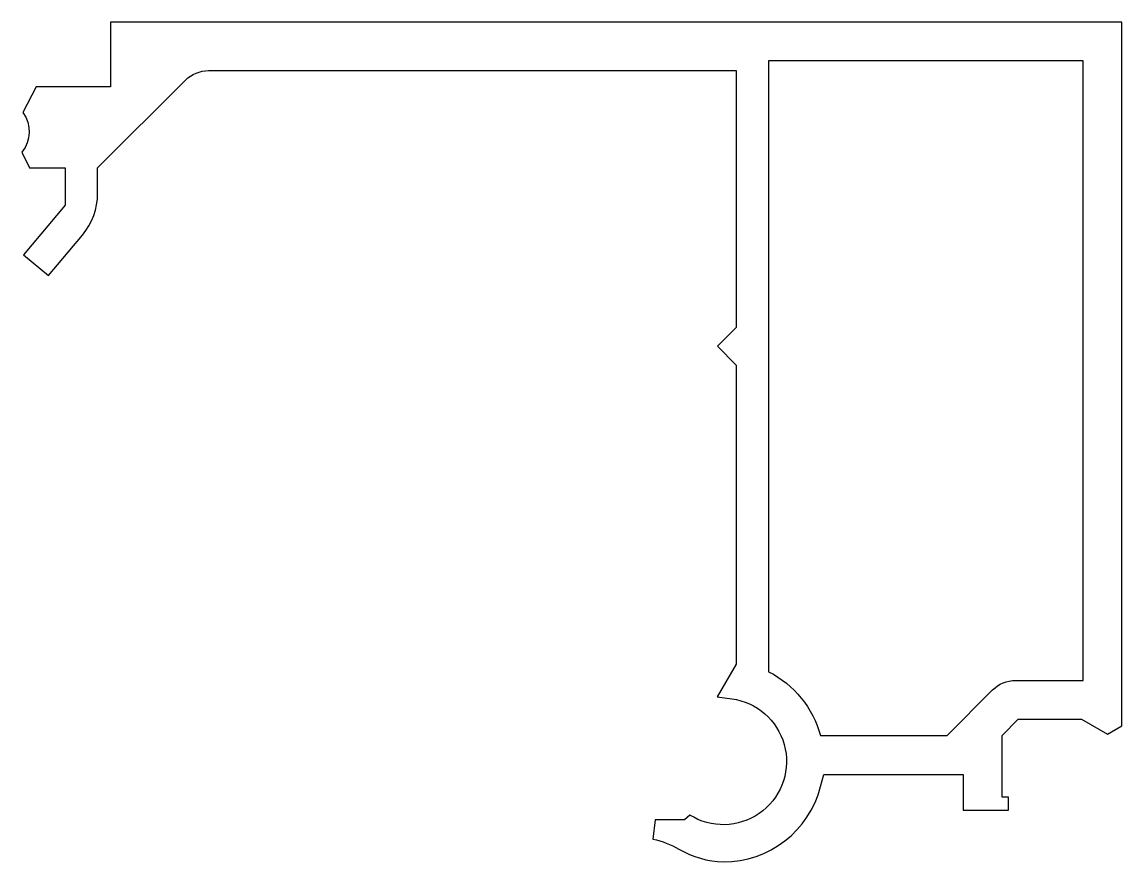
# Model space of a CAD drawing. Header units: millimetres. Extents: x -33.9 to 0, y -3.9 to 22.
import ezdxf

# ---------------------------------------------------------------- set-up
doc = ezdxf.new("R2010")
doc.units = ezdxf.units.MM
doc.header["$LTSCALE"] = 0.5

msp = doc.modelspace()

# ---------------------------------------------------------------- linework, layer by layer
for points in [[(-13.495, -2.6), (-14.4, -2.6), (-14.469, -3.192, -0.072063), (-13.668, -3.507, 0.120349), (-12.3, -3.9, 0.341999), (-9.298, -1.575), (-9.202, -1.2), (-4.9, -1.2), (-4.9, -2.3), (-3.5, -2.3), (-3.5, -1.9), (-3.7, -1.9), (-3.7, 0), (-3.2, 0.5), (-1.246, 0.5), (-0.45, 0.04), (0, 0.3), (0, 22), (-31.2, 22), (-31.2, 20), (-33.5, 20), (-33.904, 19.205, -0.339409), (-33.934, 17.988), (-33.7, 17.5), (-32.6, 17.5), (-32.6, 16.35), (-33.883, 14.821), (-33.117, 14.179), (-32.068, 15.429, 0.176327), (-31.6, 16.714), (-31.6, 17.5), (-28.893, 20.207, -0.201449), (-28.176, 20.5), (-11.9, 20.5), (-11.9, 12.583), (-12.483, 12), (-11.9, 11.417), (-11.9, 2.203), (-12.484, 1.192), (-12.04, 1.133, -1.194325), (-13.213, -2.523), (-13.335, -2.459), (-13.495, -2.6)], [(-9.305, 0), (-5.397, 0), (-3.99, 1.407, -0.198912), (-3.283, 1.7), (-1.2, 1.7), (-1.2, 20.8), (-10.9, 20.8), (-10.9, 1.966, -0.213458), (-9.305, 0)]]:
    msp.add_lwpolyline(points, format="xyb", close=True)

doc.saveas('drawing.dxf')
